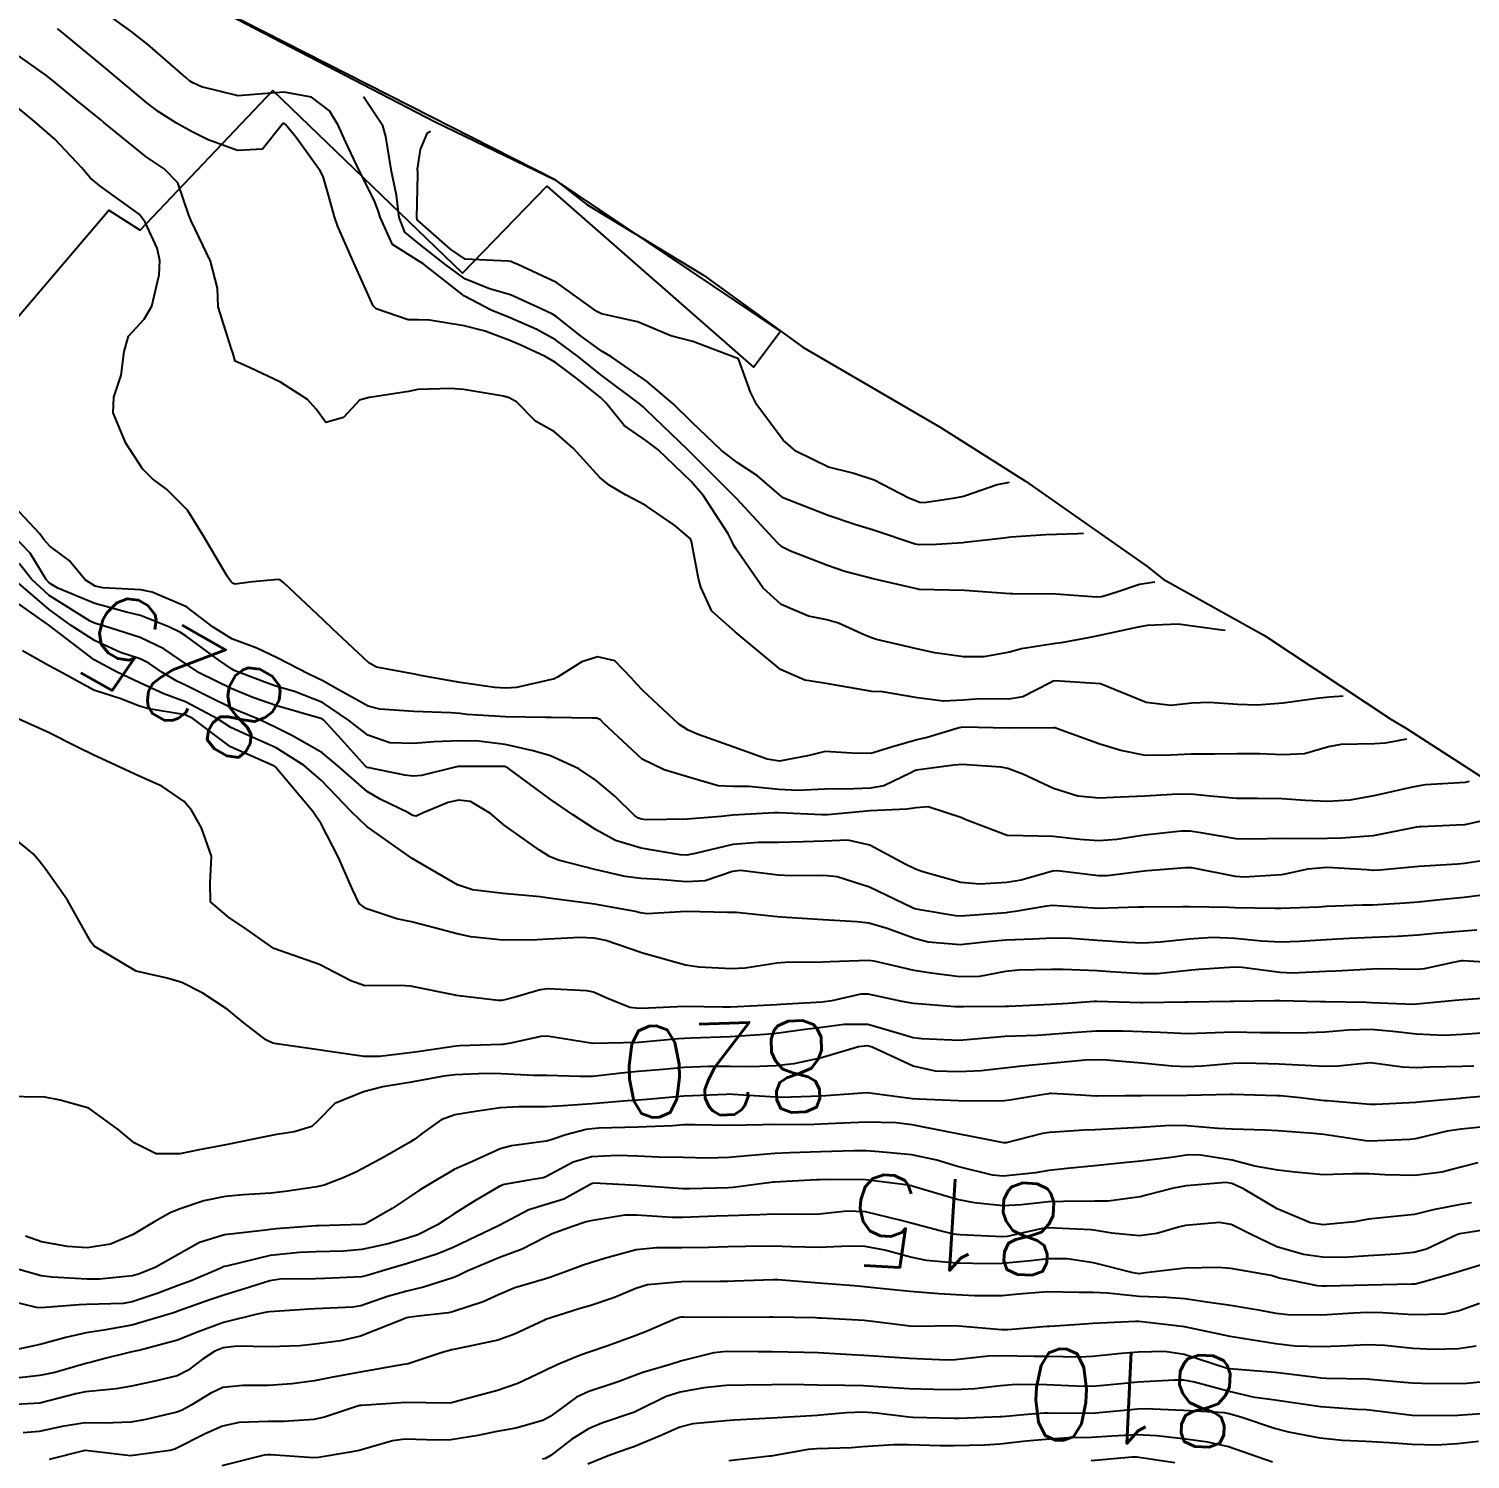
# Model space of a CAD drawing. Header units: metres. Extents: x 307586 to 320046, y 7427249 to 7434250.
# Drawn here: x 318609.6 to 318672.6, y 7430298.3 to 7430360.8 of the extents above; entities that cross this region are included whole.
import ezdxf
from ezdxf.enums import TextEntityAlignment as Align

# ---------------------------------------------------------------- set-up
doc = ezdxf.new("R2010")
doc.units = ezdxf.units.M
doc.header["$MEASUREMENT"] = 0
for name, color, linetype in [('Area', 45, 'Continuous'), ('Cotas', 45, 'Continuous'), ('Curvas de Nivel 1m', 11, 'Continuous'), ('Curvas de Nivel 5m', 15, 'Continuous'), ('Edificações', 30, 'Continuous')]:
    doc.layers.add(name, color=color, linetype=linetype)
doc.styles.add('Style-STANDARD', font='STANDARD.shx')

msp = doc.modelspace()

# ---------------------------------------------------------------- linework, layer by layer
at = {"layer": 'Area'}
msp.add_polyline3d([(318571.988, 7430393.435, 834.766), (318614.776, 7430363.285, 834.903), (318627.387, 7430356.741, 834.311), (318632.632, 7430354.206, 837.793), (318634.028, 7430353.12, 833.994), (318639.118, 7430350.034, 833.834), (318643.464, 7430346.88, 834.014), (318649.471, 7430343.39, 836.053), (318653.197, 7430341.037, 839.354), (318658.512, 7430337.316, 831.405), (318659.217, 7430336.748, 834.093), (318663.648, 7430334.29, 850.813), (318669.178, 7430330.624, 850.834), (318669.857, 7430330.228, 846.284), (318678.698, 7430324.527, 823.834), (318682.18, 7430322.092, 822.304), (318685.875, 7430319.572, 819.494), (318688.099, 7430318.103, 818.683), (318689.951, 7430316.92, 836.364), (318693.524, 7430314.123, 837.634), (318701.799, 7430309.166, 825.512), (318704.206, 7430307.742, 835.392), (318705.149, 7430307.236, 833.985)], dxfattribs=at)
at = {"layer": 'Curvas de Nivel 1m', "flags": 128}
for points, elevation in [([(318658.853, 7430336.61), (318658.186, 7430336.514), (318657.189, 7430336.173), (318656.693, 7430336.016), (318656.531, 7430335.978), (318656.313, 7430335.965), (318654.532, 7430336.092), (318652.65, 7430336.11), (318652.532, 7430336.113), (318650.533, 7430336.25), (318648.553, 7430336.3), (318648.533, 7430336.302), (318648.505, 7430336.308), (318646.538, 7430336.765), (318645.301, 7430337.079), (318644.543, 7430337.347), (318642.929, 7430337.967), (318642.551, 7430338.162), (318642.352, 7430338.352), (318640.581, 7430340.261), (318640.469, 7430340.381), (318638.601, 7430342.238), (318638.436, 7430342.402), (318636.62, 7430344.153), (318636.481, 7430344.282), (318636.307, 7430344.425), (318634.641, 7430345.672), (318633.653, 7430346.46), (318632.66, 7430347.201), (318631.837, 7430347.655), (318630.67, 7430348.169), (318629.836, 7430348.508), (318628.682, 7430349.121), (318626.848, 7430350.539), (318626.704, 7430350.628), (318625.523, 7430351.369), (318624.985, 7430352.566), (318624.935, 7430352.777), (318624.73, 7430353.305), (318624.081, 7430354.577), (318623.475, 7430355.87), (318623.158, 7430356.586), (318622.779, 7430357.211), (318621.99, 7430357.807), (318620.787, 7430358.03), (318619.488, 7430357.931), (318618.785, 7430357.864), (318617.182, 7430358.264), (318616.791, 7430358.446), (318616.658, 7430358.529), (318616.492, 7430358.665), (318614.814, 7430360.128), (318614.091, 7430360.697), (318612.832, 7430361.601)], 832), ([(318661.933, 7430334.51), (318661.683, 7430334.537), (318659.875, 7430334.784), (318658.519, 7430334.726), (318658.054, 7430334.628), (318656.514, 7430334.305), (318655.946, 7430334.188), (318654.757, 7430333.959), (318654.509, 7430333.929), (318653.032, 7430333.697), (318652.503, 7430333.553), (318651.387, 7430333.354), (318650.499, 7430333.355), (318649.244, 7430333.526), (318648.504, 7430333.695), (318646.695, 7430334.113), (318646.511, 7430334.167), (318646.172, 7430334.305), (318645.026, 7430334.83), (318644.519, 7430334.971), (318643.722, 7430335.137), (318642.526, 7430335.636), (318641.736, 7430336.358), (318640.55, 7430338.059), (318640.431, 7430338.251), (318640.377, 7430338.373), (318640.209, 7430338.724), (318639.131, 7430340.395), (318638.589, 7430341.013), (318637.128, 7430342.415), (318636.607, 7430342.803), (318635.649, 7430343.47), (318634.856, 7430344.447), (318634.627, 7430344.691), (318633.584, 7430345.515), (318632.649, 7430346.214), (318632.204, 7430346.477), (318631.142, 7430346.977), (318630.66, 7430347.185), (318629.583, 7430347.592), (318628.666, 7430347.823), (318627.14, 7430348.064), (318626.668, 7430348.075), (318626.209, 7430348.087), (318624.811, 7430348.568), (318624.675, 7430348.698), (318623.836, 7430350.579), (318623.138, 7430352.167), (318622.99, 7430352.587), (318622.732, 7430353.523), (318622.493, 7430354.346), (318622.363, 7430354.596), (318621.319, 7430356.057), (318620.848, 7430356.619), (318620.806, 7430356.653), (318620.773, 7430356.661), (318620.738, 7430356.655), (318620.699, 7430356.621), (318619.846, 7430355.54), (318618.755, 7430355.476), (318617.464, 7430355.951), (318616.767, 7430356.294), (318616.082, 7430356.67), (318615.277, 7430357.182), (318614.782, 7430357.568), (318613.436, 7430358.704), (318612.801, 7430359.229), (318610.971, 7430360.738), (318610.886, 7430360.801)], 831), ([(318655.743, 7430338.74), (318655.493, 7430338.727), (318654.088, 7430338.686), (318652.558, 7430338.576), (318652.254, 7430338.538), (318650.554, 7430338.348), (318650.465, 7430338.34), (318649.315, 7430338.269), (318648.553, 7430338.25), (318648.381, 7430338.282), (318646.562, 7430338.89), (318645.736, 7430339.142), (318644.571, 7430339.531), (318642.642, 7430340.289), (318642.582, 7430340.316), (318642.543, 7430340.351), (318641.492, 7430341.267), (318640.598, 7430341.847), (318639.899, 7430342.387), (318638.621, 7430343.602), (318637.792, 7430344.408), (318636.638, 7430345.406), (318635.11, 7430346.443), (318634.828, 7430346.62), (318634.656, 7430346.726), (318633.727, 7430347.394), (318632.671, 7430348.239), (318632.529, 7430348.33), (318632.223, 7430348.477), (318630.683, 7430349.176), (318629.766, 7430349.43), (318628.693, 7430349.872), (318627.804, 7430350.529), (318626.711, 7430351.383), (318626.073, 7430351.906), (318625.822, 7430352.554), (318625.706, 7430353.528), (318625.483, 7430354.559), (318625.231, 7430356.098), (318625.099, 7430356.565), (318624.263, 7430357.83)], 833), ([(318669.863, 7430329.75), (318669.252, 7430329.632), (318668.909, 7430329.581), (318668.456, 7430329.546), (318666.986, 7430329.524), (318666.453, 7430329.413), (318665.406, 7430329.118), (318664.448, 7430329.067), (318663.432, 7430329.116), (318662.448, 7430329.117), (318661.474, 7430329.093), (318660.447, 7430329.095), (318659.54, 7430329.05), (318658.446, 7430329.041), (318657.366, 7430329.254), (318656.453, 7430329.535), (318654.602, 7430330.208), (318654.498, 7430330.245), (318654.463, 7430330.248), (318654.431, 7430330.243), (318652.463, 7430330.23), (318650.463, 7430330.275), (318650.303, 7430330.252), (318648.909, 7430329.821), (318648.455, 7430329.72), (318647.337, 7430329.404), (318646.445, 7430329.129), (318645.617, 7430329.141), (318644.446, 7430329.217), (318643.741, 7430329.039), (318642.44, 7430328.798), (318641.914, 7430328.882), (318640.449, 7430329.411), (318638.893, 7430329.957), (318638.459, 7430330.144), (318638.046, 7430330.404), (318636.478, 7430331.879), (318636.209, 7430332.153), (318635.972, 7430332.428), (318635.241, 7430333.185), (318634.492, 7430333.353), (318633.808, 7430333.138), (318632.736, 7430332.467), (318632.57, 7430332.381), (318632.482, 7430332.358), (318630.954, 7430332.01), (318630.478, 7430331.977), (318629.998, 7430332.017), (318628.48, 7430332.236), (318626.755, 7430332.537), (318626.483, 7430332.592), (318624.828, 7430332.906), (318624.488, 7430333.086), (318622.893, 7430334.586), (318622.508, 7430334.956), (318620.757, 7430336.608), (318620.631, 7430336.707), (318620.534, 7430336.726), (318619.406, 7430336.627), (318618.639, 7430336.53), (318618.532, 7430336.572), (318618.461, 7430336.641), (318618.305, 7430336.872), (318617.249, 7430338.653), (318616.57, 7430339.769), (318615.648, 7430340.674), (318615.031, 7430341.127), (318614.592, 7430341.574), (318613.866, 7430342.697), (318613.309, 7430344.01), (318613.338, 7430344.703), (318613.668, 7430345.669), (318613.79, 7430346.699), (318613.991, 7430347.365), (318614.667, 7430348.105), (318615.002, 7430348.685), (318615.321, 7430350.053), (318615.359, 7430350.68), (318615.244, 7430351.218), (318614.719, 7430352.346), (318614.45, 7430352.693), (318612.735, 7430353.944), (318612.304, 7430354.282), (318611.95, 7430354.722), (318610.762, 7430355.981), (318609.87, 7430356.749), (318608.782, 7430357.654)], 829), ([(318652.493, 7430340.97), (318651.96, 7430340.869), (318650.584, 7430340.39), (318650.486, 7430340.358), (318650.021, 7430340.266), (318648.779, 7430340.078), (318648.58, 7430340.094), (318648.095, 7430340.285), (318646.591, 7430341.076), (318645.658, 7430341.379), (318644.596, 7430341.646), (318643.164, 7430342.344), (318642.61, 7430342.826), (318641.46, 7430344.368), (318641.181, 7430344.914), (318640.653, 7430346.38), (318638.66, 7430347.135), (318637.696, 7430347.376), (318636.667, 7430347.813), (318636.232, 7430347.99), (318634.672, 7430348.35), (318634.464, 7430348.452), (318632.691, 7430349.707), (318631.008, 7430350.495), (318630.795, 7430350.59), (318630.704, 7430350.626), (318630.564, 7430350.642), (318628.705, 7430350.729), (318628.066, 7430351.169), (318626.721, 7430352.351), (318626.624, 7430352.443), (318626.592, 7430352.542), (318626.639, 7430354.439), (318626.631, 7430354.542), (318626.618, 7430354.668), (318626.758, 7430355.527), (318627.056, 7430356.25), (318627.183, 7430356.33)], 834), ([(318672.603, 7430327.9), (318672.538, 7430327.883), (318672.432, 7430327.866), (318670.686, 7430327.752), (318670.43, 7430327.716), (318670.05, 7430327.636), (318668.425, 7430327.277), (318667.389, 7430327.085), (318666.423, 7430327.025), (318665.428, 7430327.08), (318664.423, 7430327.142), (318663.366, 7430327.158), (318662.423, 7430327.164), (318661.281, 7430327.265), (318660.425, 7430327.356), (318659.616, 7430327.334), (318658.424, 7430327.257), (318657.374, 7430327.22), (318656.423, 7430327.172), (318655.491, 7430327.261), (318654.427, 7430327.605), (318653.087, 7430328.223), (318652.437, 7430328.471), (318652.141, 7430328.529), (318650.439, 7430328.65), (318650.071, 7430328.623), (318648.435, 7430328.396), (318648.345, 7430328.37), (318648.193, 7430328.282), (318647.011, 7430327.71), (318646.426, 7430327.609), (318645.702, 7430327.587), (318644.425, 7430327.564), (318643.249, 7430327.517), (318642.425, 7430327.55), (318641.108, 7430327.682), (318640.426, 7430327.688), (318639.768, 7430327.721), (318638.43, 7430328.115), (318637.411, 7430328.41), (318636.44, 7430328.882), (318634.762, 7430330.446), (318634.615, 7430330.599), (318634.465, 7430330.673), (318634.24, 7430330.677), (318632.465, 7430330.703), (318632.237, 7430330.7), (318630.465, 7430330.726), (318628.784, 7430330.834), (318628.466, 7430330.874), (318628.079, 7430330.911), (318626.467, 7430330.963), (318624.97, 7430331.064), (318624.469, 7430331.197), (318623.123, 7430331.937), (318622.48, 7430332.305), (318621.873, 7430332.596), (318620.49, 7430333.303), (318619.6, 7430333.729), (318618.498, 7430334.146), (318617.687, 7430334.648), (318616.516, 7430335.536), (318615.022, 7430336.186), (318614.527, 7430336.276), (318612.866, 7430336.368), (318612.529, 7430336.443), (318612.092, 7430336.714), (318611.39, 7430337.57), (318610.547, 7430338.193), (318610.29, 7430338.482), (318610.088, 7430338.745), (318608.577, 7430340.354)], 828), ([(318674.012, 7430326.379), (318672.413, 7430326.011), (318672.395, 7430326.008), (318672.046, 7430325.994), (318670.495, 7430325.926), (318670.412, 7430325.922), (318670.303, 7430325.903), (318668.408, 7430325.527), (318667.038, 7430325.422), (318666.406, 7430325.412), (318665.732, 7430325.396), (318664.406, 7430325.417), (318663.126, 7430325.382), (318662.406, 7430325.398), (318660.874, 7430325.66), (318660.409, 7430325.736), (318660.012, 7430325.739), (318658.407, 7430325.561), (318657.201, 7430325.376), (318656.404, 7430325.307), (318655.577, 7430325.365), (318654.406, 7430325.508), (318653.105, 7430325.524), (318652.406, 7430325.551), (318650.571, 7430326.248), (318650.414, 7430326.324), (318648.942, 7430326.796), (318648.418, 7430326.749), (318648.01, 7430326.691), (318646.416, 7430326.625), (318644.541, 7430326.455), (318644.414, 7430326.441), (318644.301, 7430326.445), (318642.415, 7430326.538), (318642.225, 7430326.541), (318640.413, 7430326.428), (318639.904, 7430326.378), (318638.411, 7430326.255), (318636.597, 7430326.233), (318636.411, 7430326.255), (318636.285, 7430326.296), (318636.114, 7430326.424), (318635.249, 7430327.265), (318634.428, 7430327.953), (318633.674, 7430328.458), (318632.441, 7430329.023), (318631.679, 7430329.243), (318630.448, 7430329.521), (318629.285, 7430329.673), (318628.45, 7430329.687), (318627.348, 7430329.633), (318626.448, 7430329.563), (318625.407, 7430329.597), (318624.453, 7430329.933), (318623.601, 7430330.579), (318622.471, 7430331.364), (318621.243, 7430331.834), (318620.477, 7430332.055), (318620.059, 7430332.196), (318618.905, 7430332.634), (318618.606, 7430332.76), (318618.485, 7430332.83), (318617.933, 7430333.201), (318616.499, 7430334.263), (318616.256, 7430334.419), (318615.747, 7430334.671), (318614.51, 7430335.163), (318613.896, 7430335.312), (318612.518, 7430335.685), (318610.902, 7430336.352), (318610.53, 7430336.566), (318610.382, 7430336.732), (318609.681, 7430337.886), (318608.837, 7430338.757)], 827), ([(318673.836, 7430324.538), (318672.396, 7430324.326), (318672.092, 7430324.297), (318670.395, 7430324.185), (318668.694, 7430324.035), (318668.42, 7430324.012), (318668.392, 7430324.011), (318668.132, 7430324.043), (318666.394, 7430324.151), (318665.553, 7430324.073), (318664.614, 7430323.863), (318664.389, 7430323.831), (318662.767, 7430323.727), (318662.387, 7430323.748), (318660.475, 7430324.129), (318660.393, 7430324.138), (318660.198, 7430324.133), (318658.542, 7430324.006), (318658.39, 7430323.991), (318656.777, 7430323.786), (318656.387, 7430323.785), (318654.601, 7430323.996), (318654.389, 7430323.98), (318653.01, 7430323.597), (318652.382, 7430323.494), (318651.2, 7430323.422), (318650.382, 7430323.493), (318648.71, 7430323.954), (318648.39, 7430324.067), (318647.936, 7430324.285), (318646.401, 7430325.115), (318645.429, 7430325.341), (318644.403, 7430325.302), (318643.476, 7430325.266), (318642.402, 7430325.246), (318641.525, 7430325.236), (318640.401, 7430325.148), (318638.758, 7430324.756), (318638.396, 7430324.684), (318638.101, 7430324.698), (318636.399, 7430324.989), (318635.282, 7430325.323), (318634.403, 7430325.8), (318633.394, 7430326.46), (318632.42, 7430327.131), (318630.589, 7430328.488), (318630.434, 7430328.556), (318630.361, 7430328.564), (318628.434, 7430328.563), (318628.394, 7430328.56), (318628.213, 7430328.522), (318626.797, 7430328.169), (318626.429, 7430328.132), (318626.068, 7430328.185), (318624.432, 7430328.513), (318624.342, 7430328.571), (318623.291, 7430329.741), (318622.521, 7430330.589), (318622.463, 7430330.634), (318622.396, 7430330.659), (318620.469, 7430331.21), (318619.424, 7430331.577), (318618.476, 7430331.966), (318617.077, 7430332.654), (318616.487, 7430333.041), (318615.528, 7430333.71), (318614.498, 7430334.191), (318612.891, 7430334.706), (318612.505, 7430334.825), (318612.303, 7430334.915), (318610.522, 7430336.028), (318609.751, 7430336.742), (318609.212, 7430337.425)], 826), ([(318672.93, 7430321.411), (318672.357, 7430321.37), (318671.095, 7430321.264), (318670.355, 7430321.183), (318669.467, 7430321.136), (318668.353, 7430321.093), (318667.359, 7430321.044), (318666.352, 7430320.982), (318665.183, 7430320.909), (318664.351, 7430320.89), (318663.518, 7430320.932), (318662.352, 7430321.049), (318661.391, 7430321.081), (318660.352, 7430321.01), (318659.085, 7430320.884), (318658.35, 7430320.846), (318657.653, 7430320.864), (318656.351, 7430320.961), (318655.203, 7430321.049), (318654.351, 7430321.063), (318653.548, 7430321.021), (318652.35, 7430320.971), (318651.681, 7430320.905), (318650.348, 7430320.761), (318648.954, 7430320.876), (318648.351, 7430321.039), (318647.16, 7430321.487), (318646.357, 7430321.72), (318645.823, 7430321.774), (318644.358, 7430321.866), (318642.748, 7430321.957), (318642.359, 7430321.987), (318640.555, 7430322.174), (318640.361, 7430322.182), (318640.17, 7430322.182), (318638.361, 7430322.23), (318636.659, 7430322.118), (318636.36, 7430322.165), (318636.155, 7430322.218), (318634.922, 7430322.442), (318634.44, 7430322.525), (318634.364, 7430322.54), (318634.254, 7430322.561), (318632.366, 7430322.81), (318631.979, 7430322.861), (318630.368, 7430323.016), (318629.025, 7430323.166), (318628.372, 7430323.385), (318626.383, 7430324.54), (318624.403, 7430325.933), (318623.731, 7430326.577), (318622.426, 7430327.948), (318621.671, 7430328.598), (318620.444, 7430329.371), (318619.125, 7430329.958), (318618.457, 7430330.267), (318617.873, 7430330.646), (318616.47, 7430331.384), (318615.536, 7430331.737), (318614.478, 7430332.218), (318613.456, 7430332.7), (318612.488, 7430333.218), (318610.503, 7430334.73), (318608.524, 7430336.135)], 824), ([(318673.735, 7430319.976), (318672.344, 7430320.074), (318672.264, 7430320.07), (318671.895, 7430319.994), (318670.627, 7430319.719), (318670.338, 7430319.689), (318668.655, 7430319.718), (318668.338, 7430319.71), (318666.776, 7430319.616), (318666.336, 7430319.595), (318664.882, 7430319.534), (318664.335, 7430319.558), (318662.672, 7430319.773), (318662.338, 7430319.786), (318660.779, 7430319.683), (318660.336, 7430319.645), (318658.98, 7430319.504), (318658.333, 7430319.495), (318656.917, 7430319.591), (318656.335, 7430319.629), (318654.853, 7430319.685), (318654.335, 7430319.686), (318652.897, 7430319.662), (318652.333, 7430319.598), (318651.185, 7430319.387), (318650.33, 7430319.375), (318649.077, 7430319.524), (318648.333, 7430319.648), (318646.589, 7430320.047), (318646.34, 7430320.08), (318644.643, 7430320.021), (318644.338, 7430320.008), (318642.693, 7430319.991), (318642.337, 7430319.96), (318640.948, 7430319.75), (318640.333, 7430319.714), (318638.935, 7430319.79), (318638.335, 7430319.884), (318636.407, 7430320.419), (318636.343, 7430320.44), (318634.854, 7430320.949), (318634.349, 7430321.057), (318633.717, 7430321.089), (318632.348, 7430321.016), (318631.836, 7430320.987), (318630.348, 7430320.966), (318628.954, 7430321.116), (318628.35, 7430321.241), (318627.37, 7430321.512), (318626.355, 7430321.767), (318625.715, 7430321.909), (318624.361, 7430322.361), (318624.077, 7430322.573), (318623.795, 7430323.15), (318623.164, 7430324.582), (318622.405, 7430326.049), (318622.043, 7430326.594), (318620.432, 7430328.52), (318620.388, 7430328.567), (318620.27, 7430328.612), (318618.445, 7430329.418), (318616.802, 7430330.657), (318616.464, 7430330.815), (318614.867, 7430331.084), (318614.468, 7430331.204), (318613.651, 7430331.518), (318612.475, 7430331.902), (318610.95, 7430332.725), (318610.485, 7430332.973), (318609.357, 7430333.613)], 823), ([(318673.824, 7430318.471), (318672.319, 7430318.365), (318671.982, 7430318.33), (318670.315, 7430318.167), (318670.162, 7430318.166), (318668.316, 7430318.235), (318668.115, 7430318.243), (318666.316, 7430318.275), (318666.098, 7430318.281), (318664.316, 7430318.315), (318664.09, 7430318.319), (318662.316, 7430318.288), (318662.144, 7430318.283), (318660.315, 7430318.261), (318660.187, 7430318.26), (318658.314, 7430318.237), (318658.238, 7430318.237), (318656.315, 7430318.287), (318656.208, 7430318.288), (318655.068, 7430318.199), (318654.312, 7430318.153), (318652.473, 7430318.067), (318652.311, 7430318.065), (318650.495, 7430318.064), (318650.311, 7430318.06), (318650.122, 7430318.064), (318648.312, 7430318.202), (318647.809, 7430318.285), (318646.318, 7430318.613), (318646.01, 7430318.613), (318644.74, 7430318.324), (318644.312, 7430318.264), (318642.505, 7430318.154), (318642.311, 7430318.148), (318640.617, 7430318.06), (318640.31, 7430318.046), (318639.975, 7430318.041), (318638.31, 7430318.07), (318636.721, 7430318.004), (318636.309, 7430317.979), (318635.903, 7430318.021), (318634.896, 7430318.441), (318634.317, 7430318.698), (318634.018, 7430318.752), (318632.318, 7430318.841), (318631.987, 7430318.804), (318630.887, 7430318.484), (318630.439, 7430318.361), (318630.311, 7430318.338), (318630.153, 7430318.334), (318628.56, 7430318.516), (318628.313, 7430318.552), (318628.273, 7430318.561), (318626.319, 7430318.956), (318625.878, 7430318.988), (318624.319, 7430318.981), (318623.704, 7430319.194), (318622.333, 7430319.913), (318620.343, 7430320.61), (318619.156, 7430321.433), (318618.356, 7430321.97), (318617.571, 7430322.648), (318617.561, 7430323.458), (318617.608, 7430324.648), (318617.177, 7430325.876), (318616.739, 7430326.657), (318616.417, 7430327.033), (318615.443, 7430327.694), (318614.428, 7430328.154), (318613.226, 7430328.702), (318612.438, 7430329.07), (318611.751, 7430329.409), (318610.453, 7430330.066), (318608.895, 7430330.754)], 822), ([(318673.361, 7430316.92), (318672.302, 7430316.852), (318671.489, 7430316.81), (318670.301, 7430316.858), (318669.263, 7430316.986), (318668.303, 7430317.066), (318667.314, 7430317.039), (318666.302, 7430316.951), (318665.137, 7430316.913), (318664.301, 7430316.922), (318663.476, 7430316.924), (318662.301, 7430316.943), (318661.5, 7430316.919), (318660.3, 7430316.873), (318659.086, 7430316.934), (318658.301, 7430316.969), (318657.478, 7430316.991), (318656.301, 7430316.998), (318655.003, 7430316.902), (318654.299, 7430316.842), (318653.704, 7430316.811), (318652.298, 7430316.755), (318651.819, 7430316.714), (318650.296, 7430316.589), (318648.673, 7430316.651), (318648.297, 7430316.702), (318647.71, 7430316.875), (318646.303, 7430317.283), (318645.276, 7430317.289), (318644.301, 7430317.148), (318643.575, 7430317.063), (318642.298, 7430316.894), (318641.81, 7430316.843), (318640.297, 7430316.746), (318638.584, 7430316.684), (318638.296, 7430316.678), (318638.034, 7430316.664), (318636.294, 7430316.502), (318634.293, 7430316.45), (318632.296, 7430316.776), (318632.007, 7430316.762), (318630.76, 7430316.485), (318630.364, 7430316.417), (318630.292, 7430316.411), (318628.455, 7430316.353), (318628.29, 7430316.337), (318626.718, 7430316.104), (318626.285, 7430316.042), (318624.963, 7430315.879), (318624.283, 7430315.882), (318622.771, 7430316.099), (318622.287, 7430316.175), (318620.457, 7430316.442), (318620.291, 7430316.475), (318619.987, 7430316.615), (318619.034, 7430317.363), (318618.306, 7430317.951), (318617.241, 7430318.651), (318616.32, 7430319.116), (318615.681, 7430319.311), (318614.327, 7430319.612), (318612.487, 7430320.709), (318612.345, 7430320.891), (318611.321, 7430322.72), (318610.376, 7430324.06), (318610.081, 7430324.435), (318609.812, 7430324.739), (318608.4, 7430325.906)], 821), ([(318674.042, 7430314.206), (318672.274, 7430314.062), (318672.208, 7430314.057), (318671.527, 7430313.997), (318670.39, 7430313.89), (318670.271, 7430313.879), (318668.524, 7430313.782), (318668.269, 7430313.785), (318666.386, 7430313.944), (318666.271, 7430313.955), (318665.205, 7430314.076), (318664.351, 7430314.166), (318664.274, 7430314.174), (318664.191, 7430314.174), (318662.274, 7430314.226), (318662.162, 7430314.223), (318660.273, 7430314.182), (318658.284, 7430314.171), (318657.54, 7430314.167), (318656.301, 7430314.151), (318656.272, 7430314.151), (318655.619, 7430314.19), (318654.328, 7430314.264), (318654.273, 7430314.263), (318654.227, 7430314.257), (318653.915, 7430314.214), (318652.522, 7430313.975), (318652.269, 7430313.942), (318650.583, 7430313.932), (318650.268, 7430313.945), (318648.526, 7430314.019), (318648.269, 7430314.042), (318646.273, 7430314.3), (318644.27, 7430314.159), (318642.516, 7430314.101), (318642.269, 7430314.107), (318640.409, 7430314.23), (318640.271, 7430314.234), (318640.131, 7430314.232), (318638.269, 7430314.152), (318636.667, 7430314.008), (318636.259, 7430313.983), (318635.78, 7430313.949), (318634.257, 7430313.817), (318632.987, 7430313.731), (318632.255, 7430313.687), (318631.046, 7430313.691), (318630.254, 7430313.648), (318629.239, 7430313.491), (318628.251, 7430313.342), (318627.654, 7430313.121), (318626.836, 7430312.534), (318626.501, 7430312.276), (318626.239, 7430312.108), (318625.175, 7430311.499), (318624.227, 7430310.993), (318623.949, 7430310.849), (318623.376, 7430310.578), (318622.539, 7430310.266), (318622.217, 7430310.192), (318620.828, 7430309.99), (318620.213, 7430309.916), (318619.003, 7430309.837), (318618.21, 7430309.771), (318617.284, 7430309.572), (318616.201, 7430309.215), (318615.807, 7430309.058), (318615.142, 7430308.676), (318614.187, 7430308.101), (318613.199, 7430307.684), (318612.181, 7430307.526), (318611.322, 7430307.578), (318610.183, 7430307.784), (318609.478, 7430308.033)], 819), ([(318673.407, 7430312.827), (318672.254, 7430312.711), (318671.632, 7430312.616), (318670.247, 7430312.289), (318670.004, 7430312.257), (318668.245, 7430312.193), (318668.087, 7430312.2), (318666.249, 7430312.47), (318665.798, 7430312.518), (318664.251, 7430312.643), (318663.675, 7430312.672), (318662.252, 7430312.706), (318661.631, 7430312.738), (318660.254, 7430312.855), (318659.527, 7430312.868), (318658.252, 7430312.784), (318657.669, 7430312.749), (318656.25, 7430312.683), (318655.773, 7430312.665), (318654.248, 7430312.57), (318653.943, 7430312.517), (318652.807, 7430312.224), (318652.357, 7430312.113), (318652.242, 7430312.113), (318651.588, 7430312.237), (318650.247, 7430312.503), (318649.939, 7430312.563), (318648.252, 7430312.903), (318647.548, 7430312.993), (318646.254, 7430313.015), (318644.89, 7430312.958), (318644.252, 7430312.922), (318643.683, 7430312.904), (318642.251, 7430312.91), (318641.705, 7430312.902), (318640.25, 7430312.864), (318638.754, 7430312.896), (318638.25, 7430312.893), (318637.791, 7430312.861), (318636.247, 7430312.798), (318634.548, 7430312.747), (318634.246, 7430312.732), (318633.998, 7430312.699), (318633.106, 7430312.461), (318632.46, 7430312.249), (318632.24, 7430312.193), (318630.735, 7430311.988), (318630.237, 7430311.854), (318629.027, 7430311.304), (318628.227, 7430310.945), (318627.954, 7430310.794), (318627.516, 7430310.527), (318626.705, 7430310.045), (318626.211, 7430309.712), (318625.507, 7430309.247), (318624.343, 7430308.568), (318624.193, 7430308.538), (318622.29, 7430308.491), (318622.192, 7430308.485), (318620.44, 7430308.358), (318620.19, 7430308.325), (318619.854, 7430308.28), (318618.187, 7430308.091), (318617.083, 7430307.752), (318616.179, 7430307.243), (318615.173, 7430306.675), (318614.471, 7430306.382), (318614.167, 7430306.304), (318612.711, 7430306.159), (318612.165, 7430306.156), (318610.649, 7430306.242), (318610.167, 7430306.304), (318608.582, 7430306.754)], 818), ([(318672.98, 7430311.238), (318672.234, 7430311.051), (318671.402, 7430310.828), (318670.23, 7430310.684), (318668.914, 7430310.714), (318668.23, 7430310.757), (318667.52, 7430310.757), (318666.229, 7430310.713), (318664.983, 7430310.831), (318664.231, 7430310.923), (318663.235, 7430311.097), (318662.235, 7430311.356), (318660.772, 7430311.59), (318660.237, 7430311.571), (318659.57, 7430311.473), (318658.235, 7430311.319), (318657.191, 7430311.213), (318656.232, 7430311.102), (318655.019, 7430310.987), (318654.23, 7430310.901), (318653.636, 7430310.809), (318652.227, 7430310.653), (318651.767, 7430310.695), (318650.231, 7430311.082), (318649.319, 7430311.349), (318648.236, 7430311.587), (318646.807, 7430311.725), (318646.238, 7430311.763), (318645.697, 7430311.768), (318644.237, 7430311.716), (318642.897, 7430311.683), (318642.236, 7430311.651), (318641.05, 7430311.547), (318640.234, 7430311.473), (318639.295, 7430311.446), (318638.234, 7430311.469), (318637.157, 7430311.487), (318636.234, 7430311.527), (318635.366, 7430311.565), (318634.233, 7430311.501), (318633.425, 7430311.264), (318632.224, 7430310.621), (318632.116, 7430310.579), (318631.495, 7430310.477), (318630.416, 7430310.292), (318630.219, 7430310.223), (318629.13, 7430309.585), (318628.2, 7430308.997), (318627.917, 7430308.803), (318627.494, 7430308.527), (318626.628, 7430308.097), (318626.187, 7430307.941), (318625.337, 7430307.705), (318624.182, 7430307.451), (318623.38, 7430307.379), (318622.18, 7430307.344), (318621.458, 7430307.32), (318620.179, 7430307.184), (318618.263, 7430306.728), (318618.174, 7430306.711), (318618.123, 7430306.691), (318618.016, 7430306.642), (318616.732, 7430306.087), (318616.161, 7430305.872), (318615.28, 7430305.549), (318614.15, 7430305.167), (318613.746, 7430305.097), (318612.148, 7430305.047), (318611.826, 7430305.035), (318610.146, 7430304.905), (318609.963, 7430304.915), (318608.152, 7430305.359)], 817), ([(318672.707, 7430309.493), (318672.214, 7430309.419), (318671.031, 7430309.181), (318670.207, 7430308.981), (318669.342, 7430308.887), (318668.204, 7430308.772), (318667.584, 7430308.664), (318666.2, 7430308.534), (318665.657, 7430308.612), (318664.21, 7430309.226), (318662.733, 7430310.105), (318662.225, 7430310.337), (318661.958, 7430310.38), (318660.224, 7430310.235), (318659.673, 7430310.138), (318658.538, 7430309.836), (318658.217, 7430309.756), (318656.817, 7430309.57), (318656.214, 7430309.559), (318654.863, 7430309.55), (318654.213, 7430309.528), (318653.023, 7430309.41), (318652.21, 7430309.36), (318650.969, 7430309.485), (318650.214, 7430309.64), (318648.291, 7430310.21), (318648.222, 7430310.228), (318647.965, 7430310.283), (318646.225, 7430310.491), (318644.405, 7430310.508), (318644.225, 7430310.502), (318644.061, 7430310.495), (318642.223, 7430310.401), (318642.179, 7430310.395), (318641.855, 7430310.354), (318640.424, 7430310.163), (318640.22, 7430310.147), (318638.518, 7430310.096), (318638.218, 7430310.102), (318636.401, 7430310.237), (318636.22, 7430310.251), (318634.325, 7430310.345), (318634.221, 7430310.316), (318633.015, 7430309.658), (318632.207, 7430309.398), (318631.495, 7430309.186), (318630.193, 7430308.507), (318630.165, 7430308.49), (318628.183, 7430307.543), (318627.461, 7430307.247), (318626.176, 7430306.84), (318625.19, 7430306.555), (318624.419, 7430306.316), (318624.168, 7430306.263), (318622.569, 7430306.184), (318622.167, 7430306.176), (318620.616, 7430306.155), (318620.165, 7430306.083), (318619.05, 7430305.737), (318618.155, 7430305.462), (318617.544, 7430305.254), (318616.144, 7430304.751), (318616.079, 7430304.726), (318615.907, 7430304.664), (318614.137, 7430304.141), (318612.911, 7430303.927), (318612.134, 7430303.811), (318611.24, 7430303.611), (318610.129, 7430303.302), (318608.277, 7430302.911)], 816), ([(318673.322, 7430306.838), (318672.178, 7430306.49), (318671.803, 7430306.367), (318670.518, 7430306.007), (318670.244, 7430305.937), (318670.172, 7430305.931), (318670.094, 7430305.933), (318668.171, 7430305.897), (318666.376, 7430305.853), (318666.171, 7430305.844), (318665.967, 7430305.859), (318664.903, 7430306.079), (318664.291, 7430306.205), (318664.174, 7430306.239), (318663.95, 7430306.317), (318662.178, 7430306.628), (318661.623, 7430306.671), (318660.178, 7430306.642), (318658.444, 7430306.425), (318658.175, 7430306.394), (318657.91, 7430306.428), (318656.18, 7430306.872), (318655.028, 7430307.044), (318654.181, 7430307.044), (318653.439, 7430306.959), (318652.179, 7430306.835), (318651.594, 7430306.821), (318650.179, 7430306.857), (318648.878, 7430306.967), (318648.181, 7430307.118), (318647.056, 7430307.419), (318646.186, 7430307.579), (318645.473, 7430307.598), (318644.185, 7430307.54), (318642.964, 7430307.563), (318642.185, 7430307.596), (318640.962, 7430307.586), (318640.185, 7430307.565), (318639.346, 7430307.544), (318638.184, 7430307.521), (318637.065, 7430307.531), (318636.183, 7430307.435), (318634.79, 7430307.051), (318634.177, 7430306.874), (318633.861, 7430306.768), (318633.05, 7430306.461), (318632.409, 7430306.228), (318632.168, 7430306.153), (318630.869, 7430305.776), (318630.158, 7430305.475), (318629.486, 7430305.167), (318628.146, 7430304.721), (318627.978, 7430304.689), (318626.651, 7430304.535), (318626.206, 7430304.476), (318626.142, 7430304.461), (318626.006, 7430304.407), (318624.134, 7430303.657), (318623.257, 7430303.454), (318622.13, 7430303.318), (318621.478, 7430303.247), (318620.129, 7430303.201), (318618.73, 7430303.232), (318618.128, 7430303.15), (318617.763, 7430303.007), (318617.211, 7430302.649), (318616.592, 7430302.181), (318616.116, 7430301.936), (318615.132, 7430301.694), (318614.111, 7430301.478), (318613.444, 7430301.362), (318612.108, 7430301.225), (318611.677, 7430301.145), (318610.103, 7430300.73), (318608.228, 7430300.632)], 814), ([(318673.059, 7430305.086), (318672.161, 7430304.772), (318671.524, 7430304.632), (318670.159, 7430304.6), (318668.814, 7430304.685), (318668.16, 7430304.699), (318667.538, 7430304.667), (318666.158, 7430304.577), (318664.668, 7430304.593), (318664.159, 7430304.652), (318663.47, 7430304.786), (318662.162, 7430305.01), (318661.127, 7430305.156), (318660.165, 7430305.297), (318659.379, 7430305.356), (318658.165, 7430305.394), (318656.794, 7430305.546), (318656.167, 7430305.578), (318655.551, 7430305.573), (318654.167, 7430305.599), (318652.89, 7430305.498), (318652.165, 7430305.431), (318650.985, 7430305.422), (318650.165, 7430305.467), (318649.414, 7430305.51), (318648.166, 7430305.611), (318646.697, 7430305.765), (318646.168, 7430305.819), (318645.719, 7430305.858), (318644.169, 7430305.986), (318642.39, 7430306.128), (318642.171, 7430306.13), (318640.473, 7430306.064), (318640.17, 7430306.058), (318639.854, 7430306.059), (318638.169, 7430306.041), (318636.675, 7430305.908), (318636.163, 7430305.75), (318635.239, 7430305.352), (318634.151, 7430304.995), (318633.735, 7430304.868), (318632.45, 7430304.467), (318632.22, 7430304.391), (318632.142, 7430304.355), (318630.863, 7430303.755), (318630.133, 7430303.496), (318628.839, 7430303.219), (318628.128, 7430303.06), (318627.705, 7430302.946), (318626.472, 7430302.537), (318626.212, 7430302.449), (318626.122, 7430302.44), (318626.005, 7430302.425), (318624.118, 7430302.085), (318622.846, 7430301.853), (318622.114, 7430301.714), (318621.131, 7430301.582), (318620.112, 7430301.511), (318618.988, 7430301.503), (318618.111, 7430301.425), (318617.581, 7430301.172), (318616.729, 7430300.654), (318616.326, 7430300.431), (318616.098, 7430300.344), (318614.747, 7430300.026), (318614.091, 7430299.898), (318612.926, 7430299.866), (318612.09, 7430299.876), (318611.089, 7430299.719), (318610.084, 7430299.497), (318609.381, 7430299.443)], 813), ([(318672.9, 7430303.224), (318672.14, 7430303.109), (318671.056, 7430303.084), (318670.14, 7430303.123), (318668.919, 7430303.251), (318668.142, 7430303.291), (318666.969, 7430303.223), (318666.14, 7430303.192), (318664.992, 7430303.225), (318664.141, 7430303.323), (318662.694, 7430303.555), (318662.146, 7430303.651), (318660.22, 7430304.062), (318660.152, 7430304.077), (318659.677, 7430304.137), (318658.287, 7430304.291), (318658.154, 7430304.302), (318658.01, 7430304.306), (318656.153, 7430304.21), (318655.781, 7430304.186), (318654.267, 7430304.092), (318654.151, 7430304.087), (318652.437, 7430303.939), (318652.149, 7430303.944), (318650.295, 7430304.104), (318650.151, 7430304.109), (318648.338, 7430304.089), (318648.15, 7430304.104), (318646.628, 7430304.295), (318646.153, 7430304.343), (318644.269, 7430304.444), (318644.154, 7430304.451), (318644.027, 7430304.458), (318642.154, 7430304.493), (318642.011, 7430304.495), (318640.154, 7430304.485), (318638.247, 7430304.492), (318638.154, 7430304.492), (318638.076, 7430304.478), (318637.878, 7430304.403), (318636.664, 7430303.889), (318636.136, 7430303.681), (318634.936, 7430303.243), (318634.128, 7430302.97), (318633.75, 7430302.83), (318632.851, 7430302.463), (318632.346, 7430302.242), (318632.119, 7430302.125), (318631.002, 7430301.593), (318630.111, 7430301.294), (318628.425, 7430300.834), (318628.105, 7430300.752), (318627.889, 7430300.738), (318626.105, 7430300.762), (318624.175, 7430300.64), (318624.103, 7430300.628), (318624.055, 7430300.619), (318623.905, 7430300.572), (318622.56, 7430300.122), (318622.094, 7430300.027), (318620.758, 7430299.938), (318620.093, 7430299.937), (318618.827, 7430299.894), (318618.089, 7430299.729), (318617.343, 7430299.388), (318616.074, 7430298.749), (318616.011, 7430298.724), (318615.796, 7430298.664), (318614.07, 7430298.438), (318612.11, 7430298.673), (318612.073, 7430298.671), (318610.521, 7430298.273)], 812), ([(318674.121, 7430301.756), (318672.505, 7430301.6), (318672.119, 7430301.587), (318670.535, 7430301.589), (318670.119, 7430301.603), (318669.745, 7430301.641), (318668.12, 7430301.786), (318666.359, 7430301.819), (318666.121, 7430301.832), (318665.915, 7430301.857), (318664.123, 7430302.072), (318663.928, 7430302.092), (318662.125, 7430302.23), (318661.97, 7430302.266), (318660.134, 7430302.859), (318659.29, 7430302.989), (318658.135, 7430302.961), (318657.402, 7430302.9), (318656.132, 7430302.768), (318655.57, 7430302.75), (318654.131, 7430302.781), (318653.567, 7430302.78), (318652.131, 7430302.799), (318651.576, 7430302.79), (318650.129, 7430302.633), (318649.77, 7430302.613), (318648.129, 7430302.681), (318647.701, 7430302.713), (318646.131, 7430302.82), (318645.589, 7430302.85), (318644.132, 7430302.928), (318643.519, 7430302.95), (318642.132, 7430302.976), (318641.508, 7430302.981), (318640.132, 7430302.993), (318639.569, 7430302.94), (318638.125, 7430302.567), (318638.002, 7430302.523), (318637.624, 7430302.405), (318636.465, 7430302.071), (318636.118, 7430301.95), (318635.344, 7430301.66), (318634.111, 7430301.245), (318633.573, 7430300.991), (318632.837, 7430300.463), (318632.417, 7430300.148), (318632.095, 7430299.973), (318630.926, 7430299.646), (318630.088, 7430299.493), (318629.259, 7430299.328), (318628.082, 7430299.139), (318627.483, 7430299.125), (318626.082, 7430299.163), (318625.534, 7430299.095), (318624.074, 7430298.666), (318623.997, 7430298.647), (318623.596, 7430298.575), (318622.299, 7430298.36), (318622.07, 7430298.346), (318620.204, 7430298.476), (318620.072, 7430298.478), (318619.916, 7430298.457), (318618.066, 7430297.992)], 811), ([(318673.01, 7430299.06), (318672.087, 7430298.959), (318671.183, 7430298.902), (318670.087, 7430298.932), (318669.103, 7430299.009), (318668.088, 7430299.062), (318667.042, 7430299.097), (318666.09, 7430299.205), (318664.71, 7430299.465), (318664.096, 7430299.627), (318662.667, 7430300.104), (318662.105, 7430300.275), (318661.904, 7430300.313), (318660.106, 7430300.415), (318658.435, 7430300.484), (318658.106, 7430300.476), (318657.823, 7430300.446), (318656.104, 7430300.284), (318654.189, 7430300.294), (318654.104, 7430300.296), (318654.019, 7430300.296), (318653.134, 7430300.22), (318652.189, 7430300.141), (318652.101, 7430300.135), (318650.284, 7430300.065), (318650.1, 7430300.061), (318648.271, 7430300.107), (318648.101, 7430300.119), (318646.695, 7430300.294), (318646.103, 7430300.335), (318645.371, 7430300.311), (318644.223, 7430300.206), (318644.101, 7430300.197), (318642.346, 7430300.101), (318642.099, 7430300.083), (318640.471, 7430299.993), (318640.097, 7430299.962), (318638.66, 7430299.826), (318638.092, 7430299.683), (318637.204, 7430299.291), (318636.079, 7430298.834), (318635.777, 7430298.725), (318634.954, 7430298.437), (318634.069, 7430298.069)], 809), ([(318664.006, 7430298.158), (318662.084, 7430298.831), (318661.179, 7430299.026), (318660.089, 7430299.176), (318658.924, 7430299.313), (318658.091, 7430299.349), (318656.971, 7430299.29), (318656.089, 7430299.235), (318655.07, 7430299.214), (318654.087, 7430299.154), (318653.236, 7430299.068), (318652.084, 7430298.944), (318651.422, 7430298.898), (318650.082, 7430298.874), (318649.47, 7430298.872), (318648.082, 7430298.911), (318647.451, 7430298.917), (318646.081, 7430298.821), (318645.6, 7430298.787), (318644.079, 7430298.744), (318643.701, 7430298.711), (318642.074, 7430298.419), (318642.011, 7430298.413), (318641.521, 7430298.356), (318640.231, 7430298.209)], 808), ([(318659.735, 7430298.135), (318658.076, 7430298.378), (318657.859, 7430298.379), (318656.074, 7430298.221)], 807)]:
    msp.add_lwpolyline(points, dxfattribs=dict(at, elevation=elevation))
at = {"layer": 'Curvas de Nivel 5m', "flags": 128}
for points, elevation in [([(318667.093, 7430331.64), (318666.913, 7430331.622), (318666.478, 7430331.597), (318665.936, 7430331.526), (318664.475, 7430331.335), (318663.335, 7430331.241), (318662.474, 7430331.267), (318661.234, 7430331.364), (318660.475, 7430331.331), (318659.56, 7430331.23), (318658.475, 7430331.36), (318656.483, 7430332.18), (318654.484, 7430332.302), (318654.407, 7430332.288), (318654.274, 7430332.212), (318653.089, 7430331.612), (318652.476, 7430331.509), (318651.207, 7430331.512), (318650.475, 7430331.464), (318649.623, 7430331.411), (318648.476, 7430331.567), (318646.955, 7430331.819), (318646.478, 7430331.842), (318646.077, 7430331.904), (318644.482, 7430332.194), (318643.554, 7430332.339), (318642.49, 7430332.796), (318640.603, 7430334.369), (318640.514, 7430334.44), (318639.494, 7430335.356), (318639.015, 7430336.393), (318638.912, 7430336.77), (318638.599, 7430338.399), (318638.555, 7430338.508), (318637.872, 7430339.098), (318636.576, 7430339.985), (318635.72, 7430340.433), (318634.998, 7430340.855), (318634.59, 7430341.194), (318633.436, 7430342.462), (318632.61, 7430343.184), (318631.781, 7430343.649), (318630.955, 7430344.495), (318630.625, 7430344.668), (318630.377, 7430344.752), (318628.631, 7430345.039), (318628.081, 7430345.076), (318626.63, 7430345.034), (318626.224, 7430344.951), (318624.625, 7430344.697), (318624.507, 7430344.689), (318624.083, 7430344.575), (318623.378, 7430343.82), (318622.613, 7430343.589), (318622.193, 7430344.17), (318621.811, 7430344.602), (318620.634, 7430345.359), (318619.276, 7430346.002), (318618.647, 7430346.277), (318618.545, 7430346.641), (318618.495, 7430346.801), (318617.908, 7430348.648), (318617.873, 7430349.46), (318617.569, 7430350.651), (318616.72, 7430352.403), (318616.65, 7430352.589), (318616.63, 7430352.661), (318616.142, 7430354.074), (318615.542, 7430354.678), (318614.751, 7430355.198), (318612.913, 7430356.709), (318612.774, 7430356.826), (318611.729, 7430357.672), (318610.79, 7430358.446), (318610.419, 7430358.744), (318608.81, 7430359.878)], 830), ([(318673.397, 7430322.96), (318672.376, 7430322.832), (318671.615, 7430322.757), (318670.372, 7430322.635), (318669.808, 7430322.582), (318668.37, 7430322.501), (318667.92, 7430322.495), (318666.369, 7430322.438), (318666.018, 7430322.415), (318664.367, 7430322.351), (318664.111, 7430322.348), (318662.367, 7430322.382), (318662.089, 7430322.391), (318660.367, 7430322.429), (318660.075, 7430322.427), (318658.367, 7430322.411), (318658.122, 7430322.407), (318656.366, 7430322.36), (318656.178, 7430322.37), (318654.367, 7430322.482), (318654.119, 7430322.46), (318652.756, 7430322.226), (318652.417, 7430322.174), (318652.362, 7430322.168), (318650.574, 7430322.035), (318650.361, 7430322.023), (318650.146, 7430322.039), (318648.676, 7430322.275), (318648.364, 7430322.343), (318648.262, 7430322.383), (318646.378, 7430323.281), (318644.97, 7430323.735), (318644.385, 7430323.796), (318642.953, 7430323.775), (318642.385, 7430323.806), (318640.739, 7430324.015), (318640.387, 7430323.971), (318639.2, 7430323.569), (318638.38, 7430323.52), (318637.165, 7430323.628), (318636.382, 7430323.671), (318635.705, 7430323.753), (318634.379, 7430324.052), (318632.78, 7430324.466), (318632.385, 7430324.632), (318631.954, 7430324.909), (318630.405, 7430325.991), (318629.808, 7430326.499), (318628.939, 7430327.033), (318628.419, 7430327.085), (318627.956, 7430326.986), (318626.861, 7430326.536), (318626.558, 7430326.391), (318626.411, 7430326.421), (318626.196, 7430326.543), (318624.995, 7430327.137), (318624.422, 7430327.471), (318623.138, 7430328.583), (318622.442, 7430329.171), (318621.161, 7430329.894), (318620.457, 7430330.244), (318619.662, 7430330.622), (318618.805, 7430330.974), (318618.468, 7430331.119), (318617.528, 7430331.594), (318616.478, 7430332.12), (318616.102, 7430332.289), (318615.441, 7430332.676), (318614.879, 7430333.077), (318614.489, 7430333.261), (318613.641, 7430333.549), (318612.496, 7430334.067), (318611.48, 7430334.72), (318610.513, 7430335.427), (318608.967, 7430336.753)], 825), ([(318672.806, 7430315.467), (318672.287, 7430315.444), (318670.877, 7430315.414), (318670.287, 7430315.386), (318669.691, 7430315.423), (318668.289, 7430315.605), (318666.879, 7430315.462), (318666.287, 7430315.442), (318665.704, 7430315.485), (318664.287, 7430315.546), (318662.798, 7430315.595), (318662.288, 7430315.585), (318660.944, 7430315.466), (318660.286, 7430315.43), (318659.605, 7430315.459), (318658.287, 7430315.597), (318656.737, 7430315.727), (318656.289, 7430315.743), (318655.827, 7430315.726), (318654.287, 7430315.574), (318653.045, 7430315.463), (318652.284, 7430315.376), (318651.264, 7430315.259), (318650.283, 7430315.223), (318649.27, 7430315.252), (318648.285, 7430315.465), (318646.497, 7430316.298), (318646.293, 7430316.35), (318645.894, 7430316.306), (318644.288, 7430315.835), (318643.068, 7430315.559), (318642.284, 7430315.478), (318641.205, 7430315.439), (318640.284, 7430315.45), (318639.35, 7430315.45), (318638.283, 7430315.405), (318637.368, 7430315.324), (318636.275, 7430315.226), (318635.545, 7430315.16), (318634.271, 7430315.015), (318633.717, 7430315.01), (318632.272, 7430315.056), (318631.685, 7430315.063), (318630.273, 7430315.131), (318629.627, 7430315.145), (318628.271, 7430315.082), (318627.774, 7430315.021), (318626.266, 7430314.754), (318626.083, 7430314.726), (318625.105, 7430314.557), (318624.261, 7430314.349), (318623.006, 7430313.831), (318622.248, 7430313.056), (318622.006, 7430312.831), (318621.228, 7430312.6), (318620.389, 7430312.461), (318620.241, 7430312.434), (318620.014, 7430312.387), (318618.237, 7430312.029), (318617.077, 7430311.809), (318616.233, 7430311.632), (318615.191, 7430311.634), (318614.237, 7430312.114), (318613.535, 7430312.697), (318612.252, 7430313.621), (318610.998, 7430313.98), (318610.257, 7430314.117), (318609.632, 7430314.114), (318608.257, 7430314.199)], 820), ([(318673.783, 7430308.39), (318672.195, 7430308.135), (318672.083, 7430308.103), (318671.845, 7430307.993), (318670.731, 7430307.461), (318670.186, 7430307.316), (318669.412, 7430307.249), (318668.184, 7430307.168), (318667.13, 7430307.104), (318666.184, 7430307.118), (318665.35, 7430307.238), (318664.188, 7430307.574), (318663.074, 7430308.101), (318662.199, 7430308.547), (318661.689, 7430308.627), (318660.198, 7430308.497), (318659.898, 7430308.434), (318658.938, 7430308.149), (318658.192, 7430308.049), (318656.981, 7430308.172), (318656.195, 7430308.297), (318656.067, 7430308.309), (318654.196, 7430308.394), (318654.025, 7430308.382), (318653.284, 7430308.219), (318652.396, 7430308.023), (318652.191, 7430308.006), (318650.345, 7430308.095), (318650.191, 7430308.101), (318650.058, 7430308.118), (318649.468, 7430308.261), (318648.198, 7430308.598), (318647.761, 7430308.723), (318646.205, 7430309.096), (318645.384, 7430309.133), (318644.203, 7430308.999), (318643.565, 7430308.974), (318642.203, 7430308.991), (318641.585, 7430308.973), (318640.201, 7430308.922), (318639.678, 7430308.901), (318638.2, 7430308.845), (318637.75, 7430308.854), (318636.201, 7430308.958), (318635.678, 7430308.951), (318634.197, 7430308.711), (318633.994, 7430308.654), (318633.396, 7430308.458), (318632.514, 7430308.143), (318632.188, 7430307.98), (318631.19, 7430307.472), (318630.179, 7430307.09), (318628.799, 7430306.511), (318628.384, 7430306.302), (318628.168, 7430306.208), (318626.889, 7430305.806), (318626.159, 7430305.632), (318625.314, 7430305.394), (318624.149, 7430304.993), (318623.793, 7430304.929), (318622.147, 7430304.857), (318621.894, 7430304.845), (318620.145, 7430304.733), (318620.04, 7430304.716), (318619.606, 7430304.618), (318618.139, 7430304.267), (318616.958, 7430303.828), (318616.131, 7430303.494), (318614.5, 7430303.058), (318614.126, 7430302.973), (318613.896, 7430302.921), (318613.01, 7430302.701), (318612.315, 7430302.514), (318612.12, 7430302.466), (318610.762, 7430302.078), (318610.115, 7430301.94), (318609.209, 7430301.839)], 815), ([(318673.765, 7430300.315), (318672.105, 7430300.194), (318671.916, 7430300.18), (318670.105, 7430300.202), (318668.475, 7430300.403), (318668.107, 7430300.443), (318667.692, 7430300.459), (318666.108, 7430300.568), (318664.798, 7430300.768), (318664.111, 7430300.864), (318663.228, 7430300.983), (318662.114, 7430301.247), (318660.585, 7430301.659), (318660.119, 7430301.734), (318659.717, 7430301.734), (318658.118, 7430301.647), (318656.771, 7430301.519), (318656.116, 7430301.468), (318655.398, 7430301.473), (318654.116, 7430301.533), (318652.793, 7430301.547), (318652.116, 7430301.496), (318650.992, 7430301.363), (318650.114, 7430301.318), (318649.176, 7430301.327), (318648.114, 7430301.368), (318646.965, 7430301.441), (318646.115, 7430301.489), (318645.306, 7430301.503), (318644.115, 7430301.525), (318642.908, 7430301.549), (318642.115, 7430301.54), (318640.947, 7430301.529), (318640.114, 7430301.502), (318639.133, 7430301.404), (318638.111, 7430301.223), (318637.491, 7430301.025), (318636.252, 7430300.419), (318636.155, 7430300.366), (318636.102, 7430300.344), (318634.675, 7430299.86), (318634.09, 7430299.614), (318633.373, 7430299.168), (318632.458, 7430298.466), (318632.217, 7430298.323), (318632.071, 7430298.287)], 810)]:
    msp.add_lwpolyline(points, dxfattribs=dict(at, elevation=elevation))
at = {"layer": 'Edificações', "elevation": 834.806}
msp.add_lwpolyline([(318605.519, 7430343.963), (318613.123, 7430352.87), (318614.494, 7430351.998), (318620.291, 7430358.102), (318628.593, 7430350.127), (318632.27, 7430353.927), (318641.308, 7430346.016), (318642.485, 7430347.59), (318632.632, 7430354.206), (318615.364, 7430362.98), (318601.161, 7430372.879)], dxfattribs=at)

# ---------------------------------------------------------------- texts
at = {"layer": 'Cotas', "style": 'Style-STANDARD'}
for s, rotation, p in [('825', 150.3413, (318616.29, 7430332.464, 825)), ('820', 182.05616, (318640.094, 7430315.338, 820)), ('815', 176.63839, (318650.16, 7430308.526, 815)), ('810', 177.44966, (318657.884, 7430300.966, 810))]:
    msp.add_text(s, height=4, rotation=rotation, dxfattribs=at).set_placement(p, align=Align.MIDDLE_CENTER)

doc.saveas('drawing.dxf')
